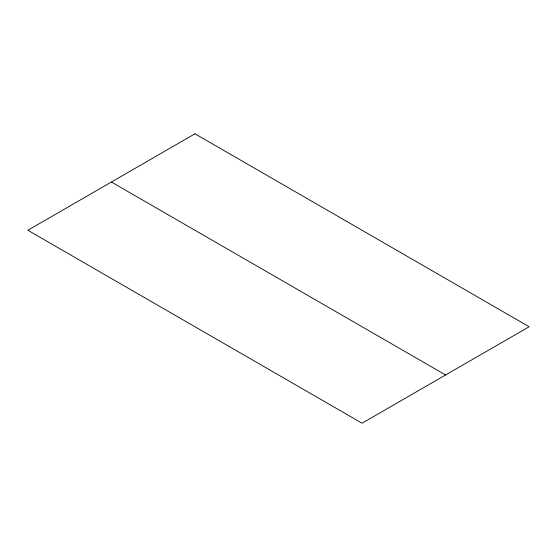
<?xml version="1.0" encoding="UTF-8"?>
<svg xmlns="http://www.w3.org/2000/svg" width="557" height="557" viewBox="0 0 557 557"><rect width="100%" height="100%" fill="white"/><g stroke="black" fill="none" stroke-linecap="round" stroke-linejoin="round"><path stroke-width="0.84" d="M111.4 182.028L445.6 374.972M194.95 133.791L27.85 230.264L362.05 423.209L529.15 326.736L194.95 133.791"/></g></svg>
